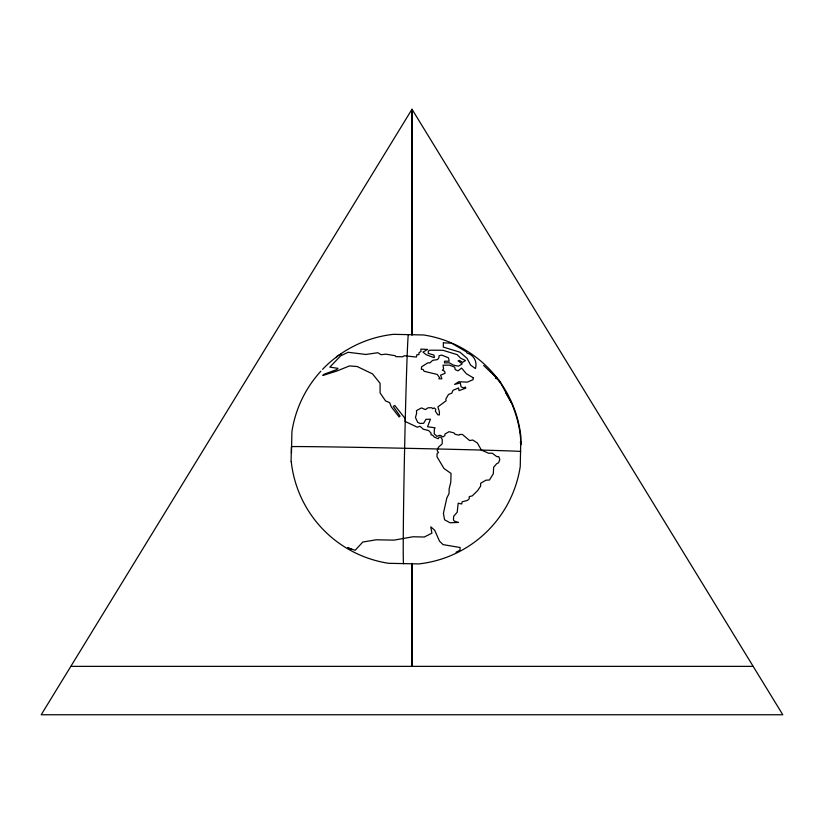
<?xml version="1.0" encoding="UTF-8"?>
<svg xmlns="http://www.w3.org/2000/svg" width="824" height="824" viewBox="0 0 824 824"><rect width="100%" height="100%" fill="white"/><g stroke="black" fill="none" stroke-linecap="round" stroke-linejoin="round"><path stroke-width="1.24" d="M412.01 334.4L412.01 109.242L782.8 714.758L41.2 714.758L412 109.242L411.99 335.265M291.088 461.687L291.408 446.618A115.494 0.845 1.2 0 1 389.556 447.947L419.694 448.575A115.494 0.845 1.2 0 1 520.356 451.418L520.737 451.645M291.459 453.015L291.912 431.663A115.494 115.484 -59 0 1 320.835 371.202M520.263 442.457L521.087 441.86L520.861 444.847C520.747 430.004 516.751 414.781 510.736 401.309M456.033 552.224L459.885 550.267L460.173 547.517L443.085 544.623L439.511 541.152L434.701 530.265L430.787 526.845L431.9 533.169L424.319 537.021L413.04 536.764L393.985 540.132L376.146 539.792L362.797 542.038L355.175 550.278L347.532 547.723L351.127 549.011M70.843 666.359L753.157 666.359M495.348 378.257L497.284 378.988L499.849 381.533L511.251 402.421L505.524 392.42M495.574 376.795L490.538 371.552L497.202 378.463M408.673 334.76L408.292 334.534A115.494 1.473 -88.8 0 0 404.945 433.187L404.306 463.335A115.494 1.473 -88.8 0 0 403.472 563.492L403.853 563.729M341.558 353.887L337.5 355.855L336.017 357.647M483.678 365.485L490.455 371.984M498.602 379.967L500.796 383.428L499.396 380.739L494.925 376.146M499.19 380.616L499.622 381.378L499.262 380.657M452.5 343.371A115.494 115.484 -59 0 1 520.861 436.452L520.232 466.6A115.494 115.484 -59 0 1 418.726 563.925L388.588 563.297A115.494 115.484 -59 0 1 291.274 461.801M322.565 369.348A115.494 115.484 -59 0 1 393.409 334.328L423.546 334.966A115.494 115.484 -59 0 1 451.356 342.877M412 563.431L412 666.359L412 563.431M473.12 377.711L473.1 379.658L467.332 382.14L458.731 381.739L454.58 384.406L460.256 382.954L461.11 386.837L463.387 387.888L465.447 387.043L465.807 388.145L459.03 390.638L458.556 387.96L452.963 390.339L451.861 393.11L448.472 394.5L445.815 399.063L446.155 400.773L437.915 406.871L439.429 411.938L439.367 414.915L437.863 414.843L435.381 411.238L435.772 409.322L434.238 407.942L432.693 408.663L431.797 407.736L428.058 407.798L425.462 409.579L421.445 407.921L416.439 410.671L416.635 413.154L415.471 417.49L417.644 422.279L419.921 423.443L423.608 423.299L425.946 419.354L430.437 419.231L427.563 426.729L435.051 427.811L434.31 429.345L434.258 433.815L436.947 436.37L438.996 435.402L440.995 435.546L442.776 436.978L444.898 435.608L444.929 434.052L449.09 431.673L453.973 432.888L455.085 434.299L459.112 435.154L459.751 434.423L462.449 434.485L469.608 440.541L472.729 440.016L477.353 442.962L481.35 450.048L488.725 453.272L492.237 453.19L496.779 456.62L498.829 456.681L499.797 459.71L498.551 462.769L496.625 463.747L493.638 467.342L493.329 473.687L489.497 480.001L485.933 480.196L480.66 483.235L480.629 486.129L477.673 490.538L472.296 495.863L469.258 496.604L469.196 498.839L467.27 500.487L462.12 501.785L461.718 504L458.175 503.207L457.217 512.229L453.674 516.257L453.427 519.975L454.395 521.149L458.546 522.416L450.028 522.766L444.548 519.748L443.425 513.301L446.835 497.933L449.059 493.586L449.142 488.889L450.779 482.215L451.058 473.45L443.982 468.485L436.988 456.753L437.06 453.653L438.512 452.489L437.122 450.656L438.399 447.288L442.158 443.889L442.251 439.501L440.819 437.173L439.068 437.122L438.224 438.739L434.207 437.008L432.734 435.257L431.045 434.773L431.086 433.177L428.645 430.519L423.454 429.283L419.952 426.235L417.346 427.234L405.078 421.414L405.284 418.685L394.768 405.459L393.275 406.438L400.083 416.11L399.146 416.975L391.4 407.035L389.649 402.648L385.581 400.948L380.111 392.945L380.06 383.273L372.541 373.89L357.194 366.536L349.531 365.908L336.594 371.119L322.802 375.497L323.966 374.312L336.769 369.574L337.994 368.338L329.827 367.133L340.693 355.834L348.119 352.281L365.908 354.464L377.783 352.724L381.182 354.722L385.797 354.155L395.211 355.7L395.891 356.637L402.751 356.782L404.213 355.741L416.377 357.06L416.965 354.66L418.922 354.619L419.025 352.641L421.012 351.436L420.827 349.098L427.646 349.428L422.939 352.085L426.224 354.701L433.496 357.451L434.341 357.472L433.991 355.093L428.233 353.352L428.284 351.24L429.778 350.19L442.776 350.252L457.166 354.639L460.595 358.162L465.519 360.541L462.573 362.375L459.308 360.366L458.082 360.85L462.233 363.92L458.422 366.144L453.458 365.135L449.173 362.756L444.599 362.941L444.497 361.211L449.152 361.2L448.524 357.832L441.746 355.103L439.099 355.669L438.965 357.595L437.626 359.542L432.641 360.356L429.86 362.921L427.852 362.817L421.569 366.824L421.352 369.296L423.124 369.492L424.103 371.284L437.225 374.436L439.594 377.722L438.873 378.772L441.88 378.844L440.583 375.157L445.104 373.293L444.651 371.325L442.354 370.141L443.621 369.07L443.024 365.197L449.451 365.145L454.714 367.133L455.188 369.626L458.02 370.862L461.594 368.05L466.312 373.715L473.12 377.711M443.384 342.846L443.281 347.089L459.947 352.188L467.074 358.368L470.586 365.094L475.438 368.565C477.446 361.592 473.924 355.144 467.012 353.012L466.271 351.755L451.501 343.144L443.384 342.846"/></g></svg>
